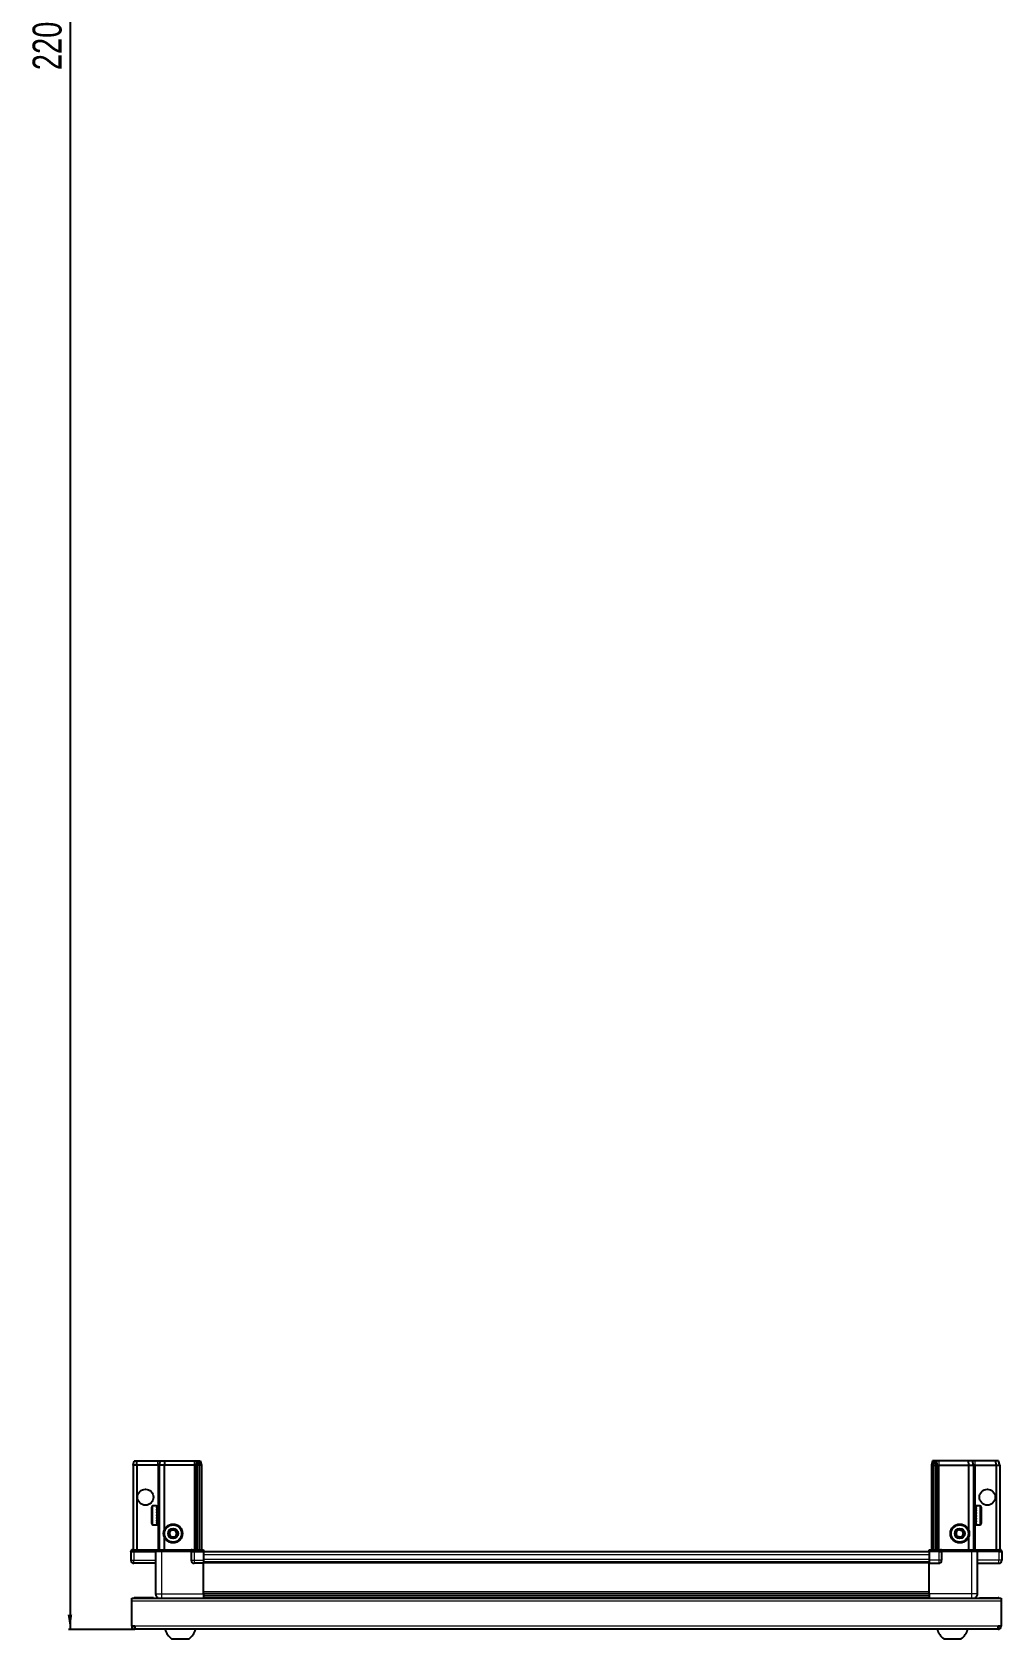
# Model space of a CAD drawing. Header units: millimetres. Extents: x 877 to 4727, y -1734 to 1780.
# Drawn here: x 933 to 1601, y -1734 to -627 of the extents above; entities that cross this region are included whole.
import ezdxf

# ---------------------------------------------------------------- set-up
doc = ezdxf.new("R2010")
doc.units = ezdxf.units.MM
doc.layers.add('FORMAT', color=7, linetype='Continuous')
doc.styles.add('SLDTEXTSTYLE0', font='TXT', dxfattribs={"width": 0.75})
doc.dimstyles.new('SLDDIMSTYLE0', dxfattribs={"dimtxt": 20, "dimasz": 10, "dimexe": 0, "dimexo": 0.0625, "dimgap": 5, "dimtad": 2, "dimdec": 1, "dimrnd": 1e-09, "dimzin": 12, "dimdsep": 46, "dimtxsty": 'SLDTEXTSTYLE0', "dimsah": 1, "dimcen": 0.09, "dimadec": 0, "dimazin": 3, "dimtfac": 1, "dimtofl": 0, "dimtmove": 0, "dimatfit": 3, "dimfxl": 0, "dimfrac": 2, "dimtolj": 1, "dimtzin": 12, "dimarcsym": 0})

# ---------------------------------------------------------------- blocks, each defined once
blk = doc.blocks.new('_D_9')
at = {"layer": 'FORMAT'}
for p, q in [((1026, 479.6), (957.7, 479.6)), ((958.7, 479.6), (958.7, -1727.4)), ((1003.3, -1727.4), (957.7, -1727.4))]:
    blk.add_line(p, q, dxfattribs=at)
for points in [[(958.7, 479.6), (957.1, 469.6), (960.2, 469.6)], [(958.7, -1727.4), (960.2, -1717.4), (957.1, -1717.4)]]:
    blk.add_solid(points, dxfattribs=at)
at = {"layer": 'FORMAT', "insert": (932.9, -653.4), "char_height": 20, "attachment_point": 1, "rotation": 90, "style": 'SLDTEXTSTYLE0'}
blk.add_mtext('2207', dxfattribs=at)

msp = doc.modelspace()

# ---------------------------------------------------------------- linework, layer by layer
at = {"color": 7, "linetype": 'Continuous', "lineweight": 25}
for p, q in [((1002.17, -1614.36), (1002.98, -1611.36)), ((1004.67, -1614.36), (1002.17, -1614.36)), ((1002.17, -1614.36), (1002.17, -1672.66)), ((1002.98, -1611.36), (1004.83, -1611.36)), ((1004.67, -1614.36), (1004.83, -1611.36)), ((1019.17, -1614.36), (1004.67, -1614.36)), ((1004.67, -1614.36), (1004.67, -1672.66)), ((1004.83, -1611.36), (1019.17, -1611.36)), ((1019.17, -1611.36), (1020.98, -1611.36)), ((1020.17, -1614.36), (1019.17, -1614.36)), ((1020.17, -1614.36), (1020.98, -1611.36)), ((1023.67, -1614.36), (1020.17, -1614.36)), ((1020.17, -1614.36), (1020.17, -1672.66)), ((1020.98, -1611.36), (1024.01, -1611.36)), ((1024.01, -1611.36), (1023.67, -1614.36)), ((1044.17, -1614.36), (1023.67, -1614.36)), ((1023.67, -1614.36), (1023.67, -1658.86)), ((1024.01, -1611.36), (1044.17, -1611.36)), ((1044.17, -1611.36), (1045.98, -1611.36)), ((1045.17, -1614.36), (1044.17, -1614.36)), ((1045.98, -1611.36), (1045.17, -1614.36)), ((1046.17, -1614.36), (1045.17, -1614.36)), ((1045.17, -1614.36), (1045.17, -1672.66)), ((1045.98, -1611.36), (1046.72, -1611.36)), ((1046.72, -1611.36), (1046.17, -1614.36)), ((1047.67, -1614.36), (1046.17, -1614.36)), ((1046.17, -1614.36), (1046.17, -1672.66)), ((1046.72, -1611.36), (1047.22, -1611.36)), ((1047.22, -1611.36), (1048.37, -1611.36)), ((1047.22, -1611.36), (1047.67, -1614.36)), ((1049.17, -1614.36), (1047.67, -1614.36)), ((1047.67, -1614.36), (1047.67, -1672.66)), ((1048.37, -1611.36), (1049.17, -1614.36)), ((1049.17, -1614.36), (1049.17, -1672.66)), ((1552.98, -1611.36), (1552.17, -1614.36)), ((1552.17, -1614.36), (1553.67, -1614.36)), ((1552.17, -1614.36), (1552.17, -1672.66)), ((1554.13, -1611.36), (1552.98, -1611.36)), ((1554.13, -1611.36), (1553.67, -1614.36)), ((1553.67, -1614.36), (1555.17, -1614.36)), ((1553.67, -1614.36), (1553.67, -1672.66)), ((1554.63, -1611.36), (1554.13, -1611.36)), ((1554.63, -1611.36), (1555.17, -1614.36)), ((1555.37, -1611.36), (1554.63, -1611.36)), ((1555.17, -1614.36), (1556.17, -1614.36)), ((1555.17, -1614.36), (1555.17, -1672.66)), ((1555.37, -1611.36), (1556.17, -1614.36)), ((1557.17, -1611.36), (1555.37, -1611.36)), ((1556.17, -1614.36), (1556.17, -1672.66)), ((1556.17, -1614.36), (1557.17, -1614.36)), ((1577.34, -1611.36), (1557.17, -1611.36)), ((1557.17, -1614.36), (1577.67, -1614.36)), ((1577.34, -1611.36), (1577.67, -1614.36)), ((1580.37, -1611.36), (1577.34, -1611.36)), ((1577.67, -1614.36), (1577.67, -1658.86)), ((1577.67, -1614.36), (1581.17, -1614.36)), ((1581.17, -1614.36), (1580.37, -1611.36)), ((1582.17, -1611.36), (1580.37, -1611.36)), ((1581.17, -1614.36), (1581.17, -1672.66)), ((1581.17, -1614.36), (1582.17, -1614.36)), ((1596.52, -1611.36), (1582.17, -1611.36)), ((1582.17, -1614.36), (1596.67, -1614.36)), ((1596.67, -1614.36), (1596.52, -1611.36)), ((1598.37, -1611.36), (1596.52, -1611.36)), ((1596.67, -1614.36), (1596.67, -1672.66)), ((1596.67, -1614.36), (1599.17, -1614.36)), ((1599.17, -1614.36), (1598.37, -1611.36)), ((1599.17, -1614.36), (1599.17, -1672.66)), ((1014.97, -1654.56), (1014.97, -1643.16)), ((1018.17, -1642.36), (1015.77, -1642.36)), ((1018.17, -1642.36), (1018.17, -1642.36)), ((1018.17, -1642.36), (1018.67, -1642.36)), ((1018.17, -1642.55), (1018.67, -1642.55)), ((1018.17, -1642.55), (1018.17, -1642.77)), ((1018.17, -1642.77), (1018.67, -1642.77)), ((1018.17, -1643.35), (1018.67, -1643.35)), ((1018.17, -1643.35), (1018.17, -1643.77)), ((1018.17, -1643.77), (1018.67, -1643.77)), ((1018.17, -1644.68), (1018.67, -1644.68)), ((1018.17, -1644.68), (1018.17, -1645.27)), ((1018.17, -1645.27), (1018.67, -1645.27)), ((1018.17, -1646.42), (1018.67, -1646.42)), ((1018.17, -1646.42), (1018.17, -1647.12)), ((1018.17, -1647.12), (1018.67, -1647.12)), ((1018.17, -1648.41), (1018.67, -1648.41)), ((1018.17, -1648.41), (1018.17, -1649.14)), ((1018.17, -1648.55), (1018.67, -1648.55)), ((1018.17, -1649.05), (1018.67, -1649.05)), ((1018.67, -1642.55), (1018.67, -1642.36)), ((1018.67, -1642.77), (1018.67, -1642.55)), ((1018.67, -1643.35), (1018.67, -1642.77)), ((1018.67, -1643.77), (1018.67, -1643.35)), ((1018.67, -1644.68), (1018.67, -1643.77)), ((1018.77, -1644.46), (1018.67, -1644.46)), ((1018.67, -1645.27), (1018.67, -1644.68)), ((1018.67, -1646.42), (1018.67, -1645.27)), ((1018.67, -1647.12), (1018.67, -1646.42)), ((1018.67, -1648.41), (1018.67, -1647.12)), ((1018.67, -1648.55), (1018.67, -1648.41)), ((1018.67, -1649.14), (1018.67, -1649.05)), ((1018.77, -1653.26), (1018.77, -1644.46)), ((1019.66, -1645.55), (1019.17, -1644.86)), ((1019.17, -1652.86), (1019.17, -1644.86)), ((1020.14, -1644.86), (1019.66, -1645.55)), ((1019.66, -1652.17), (1019.66, -1645.55)), ((1020.17, -1644.86), (1020.14, -1644.86)), ((1020.14, -1652.86), (1020.14, -1644.86)), ((1581.21, -1644.86), (1581.17, -1644.86)), ((1581.69, -1645.55), (1581.21, -1644.86)), ((1581.21, -1644.86), (1581.21, -1652.86)), ((1582.17, -1644.86), (1581.69, -1645.55)), ((1581.69, -1645.55), (1581.69, -1652.17)), ((1582.17, -1644.86), (1582.17, -1652.86)), ((1582.67, -1644.46), (1582.57, -1644.46)), ((1582.57, -1644.46), (1582.57, -1653.26)), ((1585.57, -1642.36), (1582.67, -1642.36)), ((1583.17, -1642.36), (1582.67, -1642.36)), ((1582.67, -1642.36), (1582.67, -1642.41)), ((1582.67, -1642.41), (1582.67, -1642.69)), ((1583.17, -1642.41), (1582.67, -1642.41)), ((1583.17, -1642.69), (1582.67, -1642.69)), ((1582.67, -1642.69), (1582.67, -1642.97)), ((1583.17, -1642.97), (1582.67, -1642.97)), ((1582.67, -1642.97), (1582.67, -1643.63)), ((1583.17, -1643.63), (1582.67, -1643.63)), ((1582.67, -1643.63), (1582.67, -1644.1)), ((1582.67, -1644.1), (1582.67, -1645.08)), ((1583.17, -1644.1), (1582.67, -1644.1)), ((1583.17, -1645.08), (1582.67, -1645.08)), ((1582.67, -1645.08), (1582.67, -1645.7)), ((1582.67, -1645.7), (1582.67, -1646.9)), ((1583.17, -1645.7), (1582.67, -1645.7)), ((1583.17, -1646.9), (1582.67, -1646.9)), ((1582.67, -1646.9), (1582.67, -1647.53)), ((1583.17, -1647.53), (1582.67, -1647.53)), ((1582.67, -1647.61), (1582.67, -1648.91)), ((1583.17, -1647.61), (1582.67, -1647.61)), ((1583.17, -1648.91), (1582.67, -1648.91)), ((1583.17, -1642.41), (1583.17, -1642.36)), ((1583.17, -1642.97), (1583.17, -1642.69)), ((1583.17, -1644.1), (1583.17, -1643.63)), ((1583.17, -1645.7), (1583.17, -1645.08)), ((1583.17, -1647.61), (1583.17, -1646.9)), ((1583.17, -1649.65), (1583.17, -1648.91)), ((1586.37, -1643.16), (1586.37, -1654.56)), ((1015.77, -1655.36), (1018.17, -1655.36)), ((1018.17, -1649.14), (1018.67, -1649.14)), ((1018.17, -1650.43), (1018.67, -1650.43)), ((1018.17, -1650.43), (1018.17, -1651.14)), ((1018.17, -1651.14), (1018.67, -1651.14)), ((1018.17, -1652.3), (1018.67, -1652.3)), ((1018.17, -1652.3), (1018.17, -1652.91)), ((1018.17, -1652.91), (1018.67, -1652.91)), ((1018.17, -1653.84), (1018.67, -1653.84)), ((1018.17, -1653.84), (1018.17, -1654.28)), ((1018.17, -1654.28), (1018.67, -1654.28)), ((1018.17, -1654.89), (1018.67, -1654.89)), ((1018.17, -1654.89), (1018.17, -1655.12)), ((1018.17, -1655.12), (1018.67, -1655.12)), ((1018.17, -1655.34), (1018.67, -1655.34)), ((1018.17, -1655.34), (1018.17, -1655.36)), ((1018.17, -1655.35), (1018.67, -1655.35)), ((1018.67, -1650.43), (1018.67, -1649.14)), ((1018.67, -1651.14), (1018.67, -1650.43)), ((1018.67, -1652.3), (1018.67, -1651.14)), ((1018.67, -1652.91), (1018.67, -1652.3)), ((1018.67, -1653.84), (1018.67, -1652.91)), ((1018.67, -1653.26), (1018.77, -1653.26)), ((1018.67, -1654.28), (1018.67, -1653.84)), ((1018.67, -1654.89), (1018.67, -1654.28)), ((1018.67, -1655.12), (1018.67, -1654.89)), ((1018.67, -1655.34), (1018.67, -1655.12)), ((1018.67, -1655.35), (1018.67, -1655.34)), ((1019.17, -1652.86), (1019.66, -1652.17)), ((1019.66, -1652.17), (1020.14, -1652.86)), ((1020.14, -1652.86), (1020.17, -1652.86)), ((1581.17, -1652.86), (1581.21, -1652.86)), ((1581.21, -1652.86), (1581.69, -1652.17)), ((1581.69, -1652.17), (1582.17, -1652.86)), ((1582.57, -1653.26), (1582.67, -1653.26)), ((1583.17, -1649.39), (1582.67, -1649.39)), ((1582.67, -1649.39), (1582.67, -1649.65)), ((1582.67, -1649.65), (1582.67, -1650.91)), ((1583.17, -1649.65), (1582.67, -1649.65)), ((1583.17, -1650.91), (1582.67, -1650.91)), ((1582.67, -1650.91), (1582.67, -1651.6)), ((1582.67, -1651.6), (1582.67, -1652.72)), ((1583.17, -1651.6), (1582.67, -1651.6)), ((1583.17, -1652.72), (1582.67, -1652.72)), ((1582.67, -1652.72), (1582.67, -1653.29)), ((1582.67, -1653.29), (1582.67, -1654.15)), ((1583.17, -1653.29), (1582.67, -1653.29)), ((1583.17, -1654.15), (1582.67, -1654.15)), ((1582.67, -1654.15), (1582.67, -1654.54)), ((1582.67, -1654.54), (1582.67, -1655.06)), ((1583.17, -1654.54), (1582.67, -1654.54)), ((1583.17, -1655.06), (1582.67, -1655.06)), ((1582.67, -1655.06), (1582.67, -1655.24)), ((1582.67, -1655.24), (1582.67, -1655.36)), ((1583.17, -1655.24), (1582.67, -1655.24)), ((1582.67, -1655.36), (1585.57, -1655.36)), ((1583.17, -1651.6), (1583.17, -1650.91)), ((1583.17, -1653.29), (1583.17, -1652.72)), ((1583.17, -1654.54), (1583.17, -1654.15)), ((1583.17, -1655.24), (1583.17, -1655.06)), ((1023.67, -1663.86), (1023.67, -1672.66)), ((1577.67, -1663.86), (1577.67, -1672.66)), ((1001.17, -1672.66), (1000.67, -1673.52)), ((1000.67, -1673.86), (1000.67, -1673.52)), ((1000.67, -1673.86), (1002.67, -1673.86)), ((1000.67, -1673.86), (1000.67, -1679.86)), ((1002.67, -1672.66), (1001.17, -1672.66)), ((1002.67, -1672.66), (1017.47, -1672.66)), ((1017.47, -1673.86), (1002.67, -1673.86)), ((1002.67, -1673.86), (1017.47, -1673.86)), ((1017.67, -1681.86), (1002.67, -1681.86)), ((1017.47, -1672.66), (1017.67, -1672.66)), ((1017.67, -1673.86), (1017.47, -1673.86)), ((1017.67, -1673.86), (1017.67, -1672.66)), ((1017.67, -1672.66), (1021.67, -1672.66)), ((1021.67, -1673.86), (1017.67, -1673.86)), ((1017.67, -1673.86), (1017.67, -1702.86)), ((1021.67, -1672.66), (1041.97, -1672.66)), ((1041.97, -1673.86), (1021.67, -1673.86)), ((1041.97, -1672.66), (1042.17, -1672.66)), ((1042.17, -1673.86), (1041.97, -1673.86)), ((1042.17, -1673.86), (1042.17, -1672.66)), ((1042.85, -1672.66), (1042.17, -1672.66)), ((1042.17, -1673.86), (1044.17, -1673.86)), ((1042.17, -1673.86), (1042.17, -1679.86)), ((1042.85, -1672.66), (1050.67, -1672.66)), ((1050.67, -1673.52), (1044.17, -1673.52)), ((1050.67, -1673.86), (1044.17, -1673.86)), ((1044.17, -1673.86), (1050.67, -1673.86)), ((1050.67, -1681.86), (1044.17, -1681.86)), ((1050.67, -1672.66), (1050.67, -1673.52)), ((1050.67, -1673.52), (1050.67, -1673.52)), ((1050.67, -1673.86), (1050.67, -1673.52)), ((1050.67, -1673.86), (1050.67, -1673.86)), ((1050.67, -1673.86), (1050.67, -1679.86)), ((1550.67, -1674.01), (1050.67, -1674.01)), ((1050.67, -1679.86), (1050.67, -1681.86)), ((1550.67, -1681.21), (1050.67, -1681.21)), ((1050.67, -1702.86), (1050.67, -1681.86)), ((1550.67, -1673.52), (1550.67, -1672.66)), ((1550.67, -1672.66), (1558.5, -1672.66)), ((1557.17, -1673.52), (1550.67, -1673.52)), ((1550.67, -1673.86), (1550.67, -1673.52)), ((1557.17, -1673.86), (1550.67, -1673.86)), ((1550.67, -1673.86), (1550.67, -1679.86)), ((1550.67, -1679.86), (1550.67, -1681.86)), ((1550.67, -1681.86), (1557.17, -1681.86)), ((1550.67, -1702.86), (1550.67, -1681.86)), ((1557.17, -1673.86), (1559.17, -1673.86)), ((1559.17, -1673.86), (1557.17, -1673.86)), ((1559.17, -1672.66), (1558.5, -1672.66)), ((1559.17, -1673.86), (1559.17, -1672.66)), ((1559.17, -1672.66), (1559.37, -1672.66)), ((1559.37, -1673.86), (1559.17, -1673.86)), ((1559.17, -1673.86), (1559.17, -1679.86)), ((1559.37, -1672.66), (1579.67, -1672.66)), ((1579.67, -1673.86), (1559.37, -1673.86)), ((1579.67, -1672.66), (1583.67, -1672.66)), ((1583.67, -1673.86), (1579.67, -1673.86)), ((1583.67, -1673.86), (1583.67, -1672.66)), ((1583.67, -1672.66), (1583.87, -1672.66)), ((1583.87, -1673.86), (1583.67, -1673.86)), ((1583.67, -1673.86), (1583.67, -1702.86)), ((1583.67, -1681.86), (1598.67, -1681.86)), ((1583.87, -1672.66), (1598.67, -1672.66)), ((1598.67, -1673.86), (1583.87, -1673.86)), ((1600.17, -1672.66), (1598.67, -1672.66)), ((1598.67, -1673.86), (1600.67, -1673.86)), ((1600.67, -1673.52), (1600.17, -1672.66)), ((1600.67, -1673.52), (1600.17, -1672.66)), ((1600.67, -1673.86), (1600.67, -1673.52)), ((1600.67, -1673.86), (1600.67, -1673.52)), ((1600.67, -1673.86), (1600.67, -1673.86)), ((1600.67, -1673.86), (1600.67, -1679.86)), ((1050.67, -1703.88), (1550.67, -1703.88)), ((1050.67, -1703.92), (1550.67, -1703.92)), ((1001.17, -1705.86), (1600.17, -1705.86)), ((1001.17, -1707.96), (1001.17, -1705.86)), ((1001.17, -1725.26), (1001.17, -1707.96)), ((1016.17, -1705.76), (1003.27, -1705.76)), ((1016.17, -1705.76), (1016.17, -1705.86)), ((1074.55, -1705.71), (1050.67, -1705.71)), ((1069.17, -1705.86), (1069.17, -1705.71)), ((1069.21, -1705.86), (1069.21, -1705.71)), ((1069.48, -1705.86), (1069.48, -1705.71)), ((1069.74, -1705.86), (1069.74, -1705.71)), ((1070.39, -1705.86), (1070.39, -1705.71)), ((1070.86, -1705.86), (1070.86, -1705.71)), ((1071.82, -1705.86), (1071.82, -1705.71)), ((1072.44, -1705.86), (1072.44, -1705.71)), ((1073.63, -1705.86), (1073.63, -1705.71)), ((1074.29, -1705.86), (1074.29, -1705.71)), ((1074.34, -1705.86), (1074.34, -1705.71)), ((1075.64, -1705.71), (1074.55, -1705.71)), ((1076.37, -1705.71), (1075.64, -1705.71)), ((1075.64, -1705.86), (1075.64, -1705.71)), ((1075.64, -1705.71), (1075.64, -1705.71)), ((1075.65, -1705.86), (1075.65, -1705.71)), ((1076.15, -1705.86), (1076.15, -1705.71)), ((1076.38, -1705.71), (1076.37, -1705.71)), ((1076.38, -1705.86), (1076.38, -1705.71)), ((1076.79, -1705.71), (1076.38, -1705.71)), ((1524.55, -1705.71), (1076.79, -1705.71)), ((1077.65, -1705.86), (1077.65, -1705.71)), ((1078.34, -1705.86), (1078.34, -1705.71)), ((1079.47, -1705.86), (1079.47, -1705.71)), ((1080.04, -1705.86), (1080.04, -1705.71)), ((1080.91, -1705.86), (1080.91, -1705.71)), ((1081.31, -1705.86), (1081.31, -1705.71)), ((1081.84, -1705.86), (1081.84, -1705.71)), ((1082.04, -1705.86), (1082.04, -1705.71)), ((1082.17, -1705.86), (1082.17, -1705.71)), ((1519.18, -1705.86), (1519.18, -1705.71)), ((1519.35, -1705.86), (1519.35, -1705.71)), ((1519.56, -1705.86), (1519.56, -1705.71)), ((1520.12, -1705.86), (1520.12, -1705.71)), ((1520.54, -1705.86), (1520.54, -1705.71)), ((1521.43, -1705.86), (1521.43, -1705.71)), ((1522.02, -1705.86), (1522.02, -1705.71)), ((1523.16, -1705.86), (1523.16, -1705.71)), ((1523.86, -1705.86), (1523.86, -1705.71)), ((1525.14, -1705.71), (1524.55, -1705.71)), ((1525.87, -1705.71), (1525.14, -1705.71)), ((1525.14, -1705.86), (1525.14, -1705.71)), ((1525.14, -1705.71), (1525.14, -1705.71)), ((1525.31, -1705.86), (1525.31, -1705.71)), ((1525.81, -1705.86), (1525.81, -1705.71)), ((1525.87, -1705.86), (1525.87, -1705.71)), ((1526.9, -1705.71), (1525.87, -1705.71)), ((1525.87, -1705.71), (1525.87, -1705.71)), ((1550.67, -1705.71), (1526.79, -1705.71)), ((1527.16, -1705.86), (1527.16, -1705.71)), ((1527.87, -1705.86), (1527.87, -1705.71)), ((1529.05, -1705.86), (1529.05, -1705.71)), ((1529.65, -1705.86), (1529.65, -1705.71)), ((1530.6, -1705.86), (1530.6, -1705.71)), ((1531.05, -1705.86), (1531.05, -1705.71)), ((1531.67, -1705.86), (1531.67, -1705.71)), ((1531.91, -1705.86), (1531.91, -1705.71)), ((1532.15, -1705.86), (1532.15, -1705.71)), ((1532.17, -1705.86), (1532.17, -1705.71)), ((1585.17, -1705.76), (1598.07, -1705.76)), ((1585.17, -1705.76), (1585.17, -1705.86)), ((1600.17, -1705.86), (1600.17, -1707.96)), ((1600.17, -1707.96), (1600.17, -1725.26)), ((1003.27, -1725.26), (1001.17, -1725.26)), ((1003.27, -1725.26), (1003.27, -1727.36)), ((1600.17, -1725.26), (1598.07, -1725.26)), ((1598.07, -1727.36), (1598.07, -1725.26)), ((1598.07, -1727.36), (1003.27, -1727.36)), ((1028.67, -1733.96), (1040.67, -1733.96)), ((1560.67, -1733.96), (1572.67, -1733.96))]:
    msp.add_line(p, q, dxfattribs=at)
at = {"color": 8, "linetype": 'Continuous', "lineweight": 18}
for p, q in [((1019.17, -1614.36), (1019.17, -1611.36)), ((1019.17, -1614.36), (1019.17, -1644.86)), ((1044.17, -1611.36), (1044.17, -1614.36)), ((1044.17, -1614.36), (1044.17, -1672.66)), ((1557.17, -1611.36), (1557.17, -1614.36)), ((1557.17, -1614.36), (1557.17, -1672.66)), ((1582.17, -1614.36), (1582.17, -1611.36)), ((1582.17, -1614.36), (1582.17, -1644.86)), ((1015.77, -1655.36), (1015.77, -1642.36)), ((1585.57, -1642.36), (1585.57, -1655.36)), ((1019.17, -1652.86), (1019.17, -1672.66)), ((1582.17, -1652.86), (1582.17, -1672.66)), ((1000.67, -1679.86), (1002.67, -1679.86)), ((1002.67, -1673.86), (1002.67, -1672.66)), ((1002.67, -1673.86), (1002.67, -1679.86)), ((1002.67, -1679.86), (1017.67, -1679.86)), ((1002.67, -1681.86), (1002.67, -1679.86)), ((1017.47, -1673.86), (1017.47, -1672.66)), ((1021.67, -1673.86), (1021.67, -1672.66)), ((1021.67, -1673.86), (1021.67, -1702.86)), ((1041.97, -1673.86), (1041.97, -1672.66)), ((1042.17, -1679.86), (1044.17, -1679.86)), ((1044.17, -1673.86), (1044.17, -1673.52)), ((1044.17, -1673.86), (1044.17, -1679.86)), ((1044.17, -1679.86), (1050.67, -1679.86)), ((1044.17, -1679.86), (1044.17, -1681.86)), ((1050.67, -1673.86), (1050.67, -1673.52)), ((1550.67, -1676.01), (1050.67, -1676.01)), ((1550.67, -1679.21), (1050.67, -1679.21)), ((1550.67, -1681.86), (1050.67, -1681.86)), ((1557.17, -1679.86), (1550.67, -1679.86)), ((1557.17, -1673.86), (1557.17, -1673.52)), ((1557.17, -1673.86), (1557.17, -1679.86)), ((1559.17, -1679.86), (1557.17, -1679.86)), ((1557.17, -1679.86), (1557.17, -1681.86)), ((1559.37, -1672.66), (1559.37, -1673.86)), ((1579.67, -1673.86), (1579.67, -1672.66)), ((1579.67, -1673.86), (1579.67, -1702.86)), ((1598.67, -1679.86), (1583.67, -1679.86)), ((1583.87, -1672.66), (1583.87, -1673.86)), ((1598.67, -1673.86), (1598.67, -1672.66)), ((1598.67, -1673.86), (1598.67, -1679.86)), ((1600.67, -1679.86), (1598.67, -1679.86)), ((1598.67, -1681.86), (1598.67, -1679.86)), ((1021.67, -1702.86), (1050.67, -1702.86)), ((1050.67, -1701.26), (1550.67, -1701.26)), ((1550.67, -1702.68), (1050.67, -1702.68)), ((1579.67, -1702.86), (1550.67, -1702.86)), ((1600.17, -1707.96), (1001.17, -1707.96)), ((1003.27, -1705.86), (1003.27, -1705.76)), ((1050.67, -1705.12), (1550.67, -1705.12)), ((1598.07, -1705.86), (1598.07, -1705.76)), ((1598.07, -1725.26), (1003.27, -1725.26))]:
    msp.add_line(p, q, dxfattribs=at)
at = {"color": 7, "linetype": 'Continuous', "lineweight": 25, "flags": 128}
for points in [[(1003.27, -1705.76), (1002.86, -1705.8), (1002.63, -1705.86)], [(1598.71, -1705.86), (1598.48, -1705.8), (1598.07, -1705.76)]]:
    msp.add_lwpolyline(points, dxfattribs=at)
at = {"color": 7, "linetype": 'Continuous', "lineweight": 25}
for centre, radius in [((1010.67, -1636.36), 5.5), ((1590.67, -1636.36), 5.5), ((1029.67, -1661.36), 6.5), ((1029.67, -1661.36), 3.46), ((1571.67, -1661.36), 6.5), ((1571.67, -1661.36), 3.46)]:
    msp.add_circle(centre, radius, dxfattribs=at)
at = {"color": 8, "linetype": 'Continuous', "lineweight": 18}
for centre in [(1029.67, -1661.36), (1571.67, -1661.36)]:
    msp.add_circle(centre, 5.7, dxfattribs=at)
at = {"color": 7, "linetype": 'Continuous', "lineweight": 25}
for centre, radius, start, end in [((1015.77, -1643.16), 0.8, 90, 180), ((1019.17, -1644.46), 0.4, 180, 270), ((1582.17, -1644.46), 0.4, 270, 0), ((1585.57, -1643.16), 0.8, 360, 90), ((1015.77, -1654.56), 0.8, 180, 270), ((1019.17, -1653.26), 0.4, 90, 180), ((1029.67, -1661.36), 2.5, 147.37605, 207.37605), ((1029.67, -1661.36), 2.5, 87.37605, 147.37605), ((1029.67, -1661.36), 2.5, 27.37605, 87.37605), ((1571.67, -1661.36), 2.5, 134.67671, 194.67671), ((1571.67, -1661.36), 2.5, 74.67671, 134.67671), ((1571.67, -1661.36), 2.5, 14.67671, 74.67671), ((1582.17, -1653.26), 0.4, 360, 90), ((1585.57, -1654.56), 0.8, 270, 0), ((1029.67, -1661.36), 2.5, 207.37605, 267.37605), ((1029.67, -1661.36), 2.5, 267.37605, 327.37605), ((1029.67, -1661.36), 2.5, 327.37605, 27.37605), ((1571.67, -1661.36), 2.5, 194.67671, 254.67671), ((1571.67, -1661.36), 2.5, 254.67671, 314.67671), ((1571.67, -1661.36), 2.5, 314.67671, 14.67671), ((1002.67, -1679.86), 2, 180, 270), ((1044.17, -1679.86), 2, 180, 270), ((1557.17, -1679.86), 2, 270, 0), ((1598.67, -1679.86), 2, 270, 0), ((1003.27, -1725.26), 2.1, 180, 270), ((1003.27, -1725.26), 0.6, 180, 270), ((1598.07, -1725.26), 2.1, 270, 0), ((1598.07, -1725.26), 0.6, 270, 0), ((1035.7, -1724.34), 11.91, 194.70035, 233.8734), ((1033.65, -1724.34), 11.91, 306.1266, 345.29965), ((1567.7, -1724.34), 11.91, 194.70035, 233.8734), ((1565.65, -1724.34), 11.91, 306.1266, 345.29965)]:
    msp.add_arc(centre, radius, start, end, dxfattribs=at)
for centre, start_param, end_param in [((1044.17, -1670.06), 2.4188584, 3.1415927), ((1557.17, -1670.06), 3.1415927, 3.8643269)]:
    msp.add_ellipse(centre, major_axis=(0, 3.46), ratio=0.5773503, start_param=start_param, end_param=end_param, dxfattribs=at)
for points, knots in [([(1026.79, -1661.23), (1027.07, -1660.79), (1027.59, -1659.98), (1028.1, -1659.17), (1028.34, -1658.8)], [0, 0, 0, 0, 0.53468586, 1, 1, 1, 1]), ([(1028.34, -1658.8), (1028.86, -1658.82), (1029.82, -1658.86), (1030.78, -1658.91), (1031.23, -1658.93)], [0, 0, 0, 0, 0.5346859, 1, 1, 1, 1]), ([(1031.23, -1658.93), (1031.39, -1659.23), (1031.77, -1659.96), (1032.22, -1660.85), (1032.5, -1661.38), (1032.56, -1661.49)], [0, 0, 0, 0, 0.3629006, 0.8668753, 1, 1, 1, 1]), ([(1568.89, -1660.6), (1569.25, -1660.23), (1569.94, -1659.55), (1570.62, -1658.88), (1570.94, -1658.57)], [0, 0, 0, 0, 0.5346859, 1, 1, 1, 1]), ([(1570.94, -1658.57), (1571.44, -1658.7), (1572.37, -1658.96), (1573.29, -1659.21), (1573.73, -1659.33)], [0, 0, 0, 0, 0.5346859, 1, 1, 1, 1]), ([(1573.73, -1659.33), (1573.76, -1659.45), (1573.91, -1660.03), (1574.16, -1660.99), (1574.37, -1661.79), (1574.46, -1662.12)], [0, 0, 0, 0, 0.1331247, 0.6370994, 1, 1, 1, 1]), ([(1028.12, -1663.79), (1028.06, -1663.68), (1027.78, -1663.15), (1027.33, -1662.26), (1026.95, -1661.53), (1026.79, -1661.23)], [0, 0, 0, 0, 0.1331247, 0.6370994, 1, 1, 1, 1]), ([(1031, -1663.92), (1030.48, -1663.9), (1029.52, -1663.85), (1028.56, -1663.81), (1028.12, -1663.79)], [0, 0, 0, 0, 0.5346859, 1, 1, 1, 1]), ([(1032.56, -1661.49), (1032.28, -1661.93), (1031.76, -1662.74), (1031.24, -1663.55), (1031, -1663.92)], [0, 0, 0, 0, 0.53468586, 1, 1, 1, 1]), ([(1569.62, -1663.39), (1569.53, -1663.05), (1569.32, -1662.26), (1569.07, -1661.3), (1568.92, -1660.72), (1568.89, -1660.6)], [0, 0, 0, 0, 0.3629006, 0.8668753, 1, 1, 1, 1]), ([(1572.4, -1664.15), (1571.91, -1664.01), (1570.98, -1663.76), (1570.05, -1663.51), (1569.62, -1663.39)], [0, 0, 0, 0, 0.5346859, 1, 1, 1, 1]), ([(1574.46, -1662.12), (1574.09, -1662.48), (1573.4, -1663.16), (1572.72, -1663.84), (1572.4, -1664.15)], [0, 0, 0, 0, 0.5346859, 1, 1, 1, 1]), ([(1017.67, -1702.86), (1017.72, -1703.3), (1017.79, -1703.98), (1018.23, -1704.79), (1018.68, -1705.34), (1019.09, -1705.71), (1019.35, -1705.84), (1019.39, -1705.86)], [0, 0, 0, 0, 0.3630185, 0.5584377, 0.7580039, 0.9575702, 1, 1, 1, 1]), ([(1050.67, -1702.86), (1050.67, -1703.25), (1050.67, -1704.05), (1050.67, -1705.06), (1050.67, -1705.69), (1050.67, -1705.85), (1050.67, -1705.86)], [0, 0, 0, 0, 0.3255201, 0.6510403, 0.9765604, 1, 1, 1, 1]), ([(1550.67, -1702.86), (1550.67, -1703.25), (1550.67, -1704.05), (1550.67, -1705.06), (1550.67, -1705.69), (1550.67, -1705.85), (1550.67, -1705.86)], [0, 0, 0, 0, 0.32552014, 0.65104028, 0.97656042, 1, 1, 1, 1]), ([(1583.67, -1702.86), (1583.63, -1703.3), (1583.55, -1703.98), (1583.12, -1704.79), (1582.66, -1705.34), (1582.26, -1705.71), (1582, -1705.84), (1581.95, -1705.86)], [0, 0, 0, 0, 0.3630185, 0.5584377, 0.7580039, 0.9575702, 1, 1, 1, 1])]:
    msp.add_open_spline(points, degree=3, knots=knots, dxfattribs=at)
at = {"color": 8, "linetype": 'Continuous', "lineweight": 18}
for points in [[(1017.67, -1702.86), (1017.73, -1702.86), (1017.85, -1702.86), (1018.78, -1702.86), (1020.1, -1702.86), (1021.15, -1702.86), (1021.67, -1702.86)], [(1583.67, -1702.86), (1583.61, -1702.86), (1583.49, -1702.86), (1582.57, -1702.86), (1581.24, -1702.86), (1580.2, -1702.86), (1579.67, -1702.86)]]:
    msp.add_open_spline(points, degree=3, dxfattribs=at)
for points in [[(1021.67, -1702.86), (1021.67, -1703.3), (1021.67, -1703.98), (1021.67, -1704.79), (1021.67, -1705.34), (1021.67, -1705.71), (1021.67, -1705.84), (1021.67, -1705.86)], [(1579.67, -1702.86), (1579.67, -1703.3), (1579.67, -1703.98), (1579.67, -1704.79), (1579.67, -1705.34), (1579.67, -1705.71), (1579.67, -1705.84), (1579.67, -1705.86)]]:
    msp.add_open_spline(points, degree=3, knots=[0, 0, 0, 0, 0.3630185, 0.5584377, 0.7580039, 0.9575702, 1, 1, 1, 1], dxfattribs=at)

# ---------------------------------------------------------------- dimensions: what is measured, and where the dimension line sits
at = {"layer": 'FORMAT'}
dim = msp.add_linear_dim(base=(958.67, -1727.36), p1=(1026.04, 479.64), p2=(1003.27, -1727.36), angle=90, dimstyle='SLDDIMSTYLE0', dxfattribs=at)
dim.commit()
dim.dimension.update_dxf_attribs({"geometry": '_D_9', "text_midpoint": (958.67, -623.86), "dimtype": 160})

doc.saveas('drawing.dxf')
